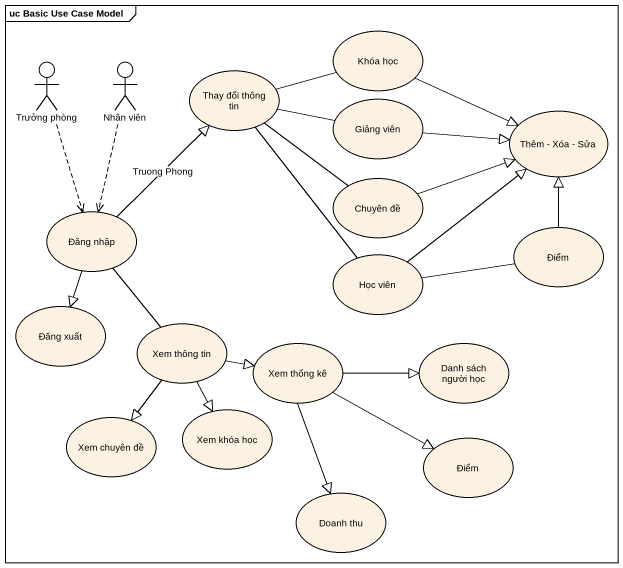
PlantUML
@startuml
mainframe uc Basic Use Case Model
usecase "Khóa học" as Khóa_học
actor "Trưởng phòng" as Trưởng_phòng
actor "Nhân viên" as Nhân_viên
usecase "Thay đổi thông tin" as Thay_đổi_thông_tin
usecase "Giảng viên" as Giảng_viên
usecase "Thêm - Xóa - Sửa" as Thêm_Xóa_Sửa
usecase "Chuyên đề" as Chuyên_đề
usecase "Đăng nhập" as Đăng_nhập
usecase Điểm
usecase "Học viên" as Học_viên
usecase "Đăng xuất" as Đăng_xuất
usecase "Xem thông tin" as Xem_thông_tin
usecase "Xem thống kê" as Xem_thống_kê
usecase "Danh sách người học" as Danh_sách_người_học
usecase "Xem chuyên đề" as Xem_chuyên_đề
usecase "Xem khóa học" as Xem_khóa_học
usecase "Điểm" as Điểm_2
usecase "Doanh thu" as Doanh_thu
Khóa_học -right-|> Thêm_Xóa_Sửa
Trưởng_phòng ..> Đăng_nhập
Nhân_viên ..> Đăng_nhập
Thay_đổi_thông_tin -right- Khóa_học
Thay_đổi_thông_tin -right- Giảng_viên
Thay_đổi_thông_tin -- Chuyên_đề
Thay_đổi_thông_tin -- Học_viên
Giảng_viên -right-|> Thêm_Xóa_Sửa
Chuyên_đề -right-|> Thêm_Xóa_Sửa
Đăng_nhập -up-|> Thay_đổi_thông_tin : Truong Phong
Đăng_nhập --|> Đăng_xuất
Đăng_nhập -- Xem_thông_tin
Điểm -up-|> Thêm_Xóa_Sửa
Học_viên -up-|> Thêm_Xóa_Sửa
Học_viên -right- Điểm
Xem_thông_tin -right-|> Xem_thống_kê
Xem_thông_tin --|> Xem_chuyên_đề
Xem_thông_tin --|> Xem_khóa_học
Xem_thống_kê -right-|> Danh_sách_người_học
Xem_thống_kê -right-|> Điểm_2
Xem_thống_kê --|> Doanh_thu
@enduml
